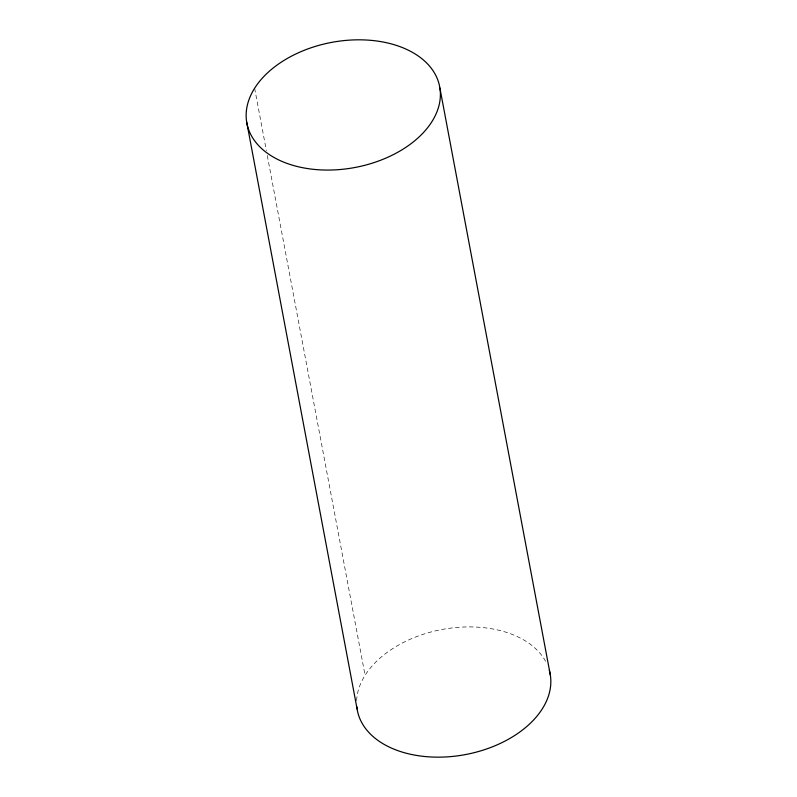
<?xml version="1.0" encoding="UTF-8"?>
<svg xmlns="http://www.w3.org/2000/svg" width="797" height="797" viewBox="0 0 797 797"><rect width="100%" height="100%" fill="white"/><g stroke="black" fill="none" stroke-linecap="round" stroke-linejoin="round"><path stroke-width="0.6" stroke-dasharray="3.98 2.99" d="M254.622 88.218L266.357 150.593M267.284 155.485L365.066 675.288M356.628 700.643A98.111 63.63 -10.7 0 1 439.247 630.029A98.111 63.63 -10.7 0 1 545.696 661.49"/><path stroke-width="1.2" d="M439.894 87.999A98.111 63.63 -10.7 0 1 303.587 167.888A98.111 63.63 -10.7 0 1 286.352 58.998A98.111 63.63 -10.7 0 1 439.894 87.999L550.338 675.069M246.662 121.931L357.106 709.001M549.332 670.436A98.111 63.63 -10.7 0 1 465.478 754.57A98.111 63.63 -10.7 0 1 356.797 706.65"/></g></svg>
